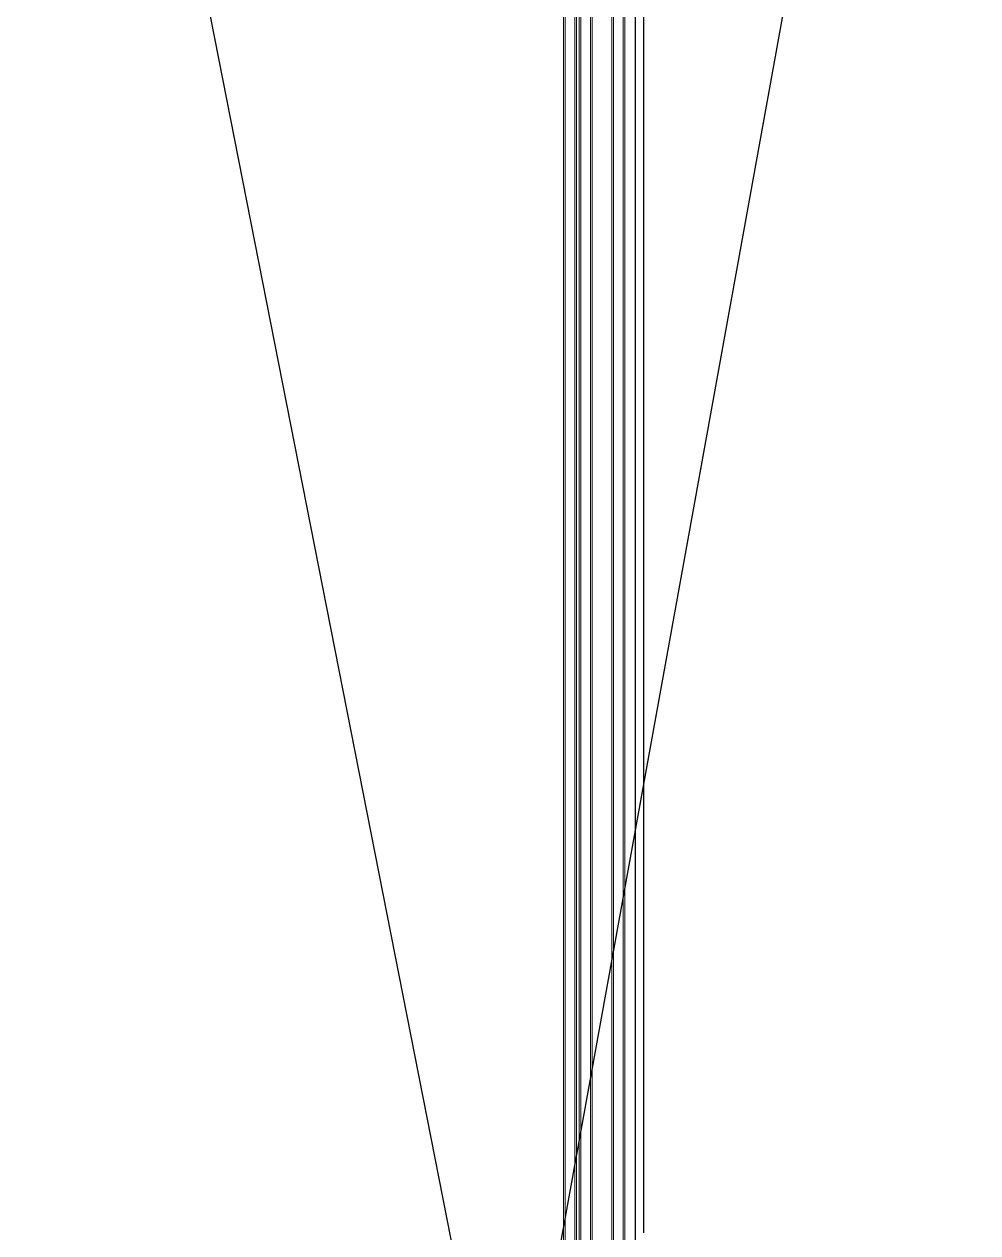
# Model space of a CAD drawing. Extents: x -3378 to 102197, y -3799 to 48702.
# Drawn here: x 53722 to 54305, y 15598 to 16337 of the extents above; entities that cross this region are included whole.
import ezdxf

# ---------------------------------------------------------------- set-up
doc = ezdxf.new("R2010")
doc.units = 0
doc.layers.add('BCM-GLA', color=4, linetype='Continuous', lineweight=5)

msp = doc.modelspace()

# ---------------------------------------------------------------- linework, layer by layer
for p, q in [((54101.11, 17068.077, 0), (54101.111, 15598.085, 0)), ((54305.38, 17002.067), (53771.893, 14054.028)), ((54096.111, 15598.085, 0), (54096.111, 16947.577, 0)), ((54101.11, 16947.077, 0), (54101.11, 15598.085, 0)), ((54294.063, 14015.578), (53722.422, 16921.302)), ((54096.111, 14229.585, 0), (54096.111, 15598.085, 0))]:
    msp.add_line(p, q)
at = {"layer": 'BCM-GLA', "linetype": 'ByBlock', "elevation": 0}
for points in [[(54052.121, 14259.569), (54052.121, 16960.077), (54053.121, 16961.077), (54060.121, 16961.077), (54060.121, 14259.569)], [(54069.621, 14259.569), (54069.621, 16960.077), (54068.621, 16961.077), (54061.621, 16961.077), (54061.621, 14259.569)], [(54089.621, 14259.569), (54089.621, 16960.077), (54088.621, 16961.077), (54081.621, 16961.077), (54081.621, 14259.569)]]:
    msp.add_lwpolyline(points, dxfattribs=at)
at = {"layer": 'BCM-GLA', "color": 5, "linetype": 'ByBlock', "elevation": 0}
for points in [[(54053.121, 14259.569), (54053.121, 16959.663), (54053.536, 16960.077), (54059.121, 16960.077), (54059.121, 14259.569)], [(54068.621, 14259.569), (54068.621, 16959.663), (54068.207, 16960.077), (54062.621, 16960.077), (54062.621, 14259.569)], [(54088.621, 14259.569), (54088.621, 16959.663), (54088.207, 16960.077), (54082.621, 16960.077), (54082.621, 14259.569)]]:
    msp.add_lwpolyline(points, dxfattribs=at)

doc.saveas('drawing.dxf')
